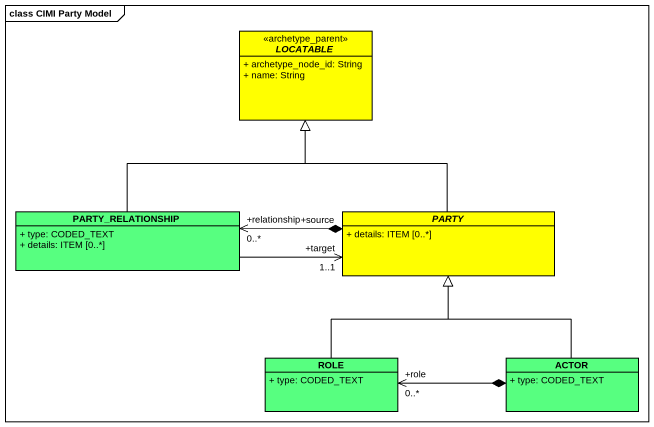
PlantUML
@startuml
mainframe class CIMI Party Model
hide circle
hide empty members
skinparam classAttributeIconSize 0
abstract class LOCATABLE <<archetype_parent>> #FFFF00 {
  + archetype_node_id: String
  + name: String
}
class PARTY_RELATIONSHIP #57FF80 {
  + type: CODED_TEXT
  + details: ITEM [0..*]
}
abstract class PARTY #FFFF00 {
  + details: ITEM [0..*]
}
class ROLE #57FF80 {
  + type: CODED_TEXT
}
class "ACTOR" as ACTOR_ #57FF80 {
  + type: CODED_TEXT
}
PARTY_RELATIONSHIP -up-|> LOCATABLE
PARTY_RELATIONSHIP -right-> "+target\n1..1" PARTY
PARTY -up-|> LOCATABLE
PARTY "+source" *-left-> "+relationship\n0..*" PARTY_RELATIONSHIP
ROLE -up-|> PARTY
ACTOR_ -up-|> PARTY
ACTOR_ *-left-> "+role\n0..*" ROLE
@enduml
